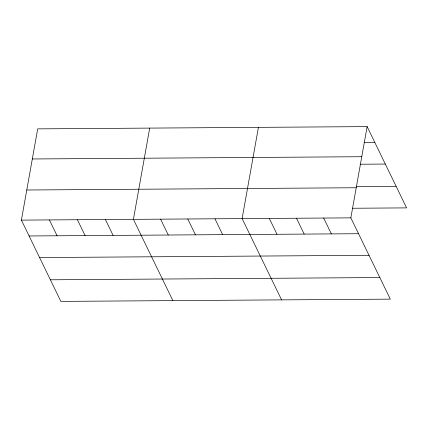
<?xml version="1.0" encoding="UTF-8"?>
<svg xmlns="http://www.w3.org/2000/svg" width="428" height="428" viewBox="0 0 428 428"><rect width="100%" height="100%" fill="white"/><g stroke="black" fill="none" stroke-linecap="round" stroke-linejoin="round"><path stroke-width="0.64" d="M367.138 126.613L350.842 217.863L390.304 299.135L60.862 301.387L21.4 220.115L37.696 128.865L367.138 126.613L406.6 207.885L352.244 208.254M149.704 128.1L133.413 219.35L172.875 300.622M258.421 127.357L242.125 218.606L281.592 299.878M364.228 142.54L374.837 142.465M32.319 158.975L361.762 156.723M360.125 164.229L385.318 164.052M356.342 186.571L396.119 186.298M26.777 190.005L356.219 187.748M21.4 220.115L350.842 217.863M29.099 235.972L358.541 233.72M39.579 257.56L369.022 255.307M50.381 279.8L379.823 277.547M323.664 218.05L331.363 233.907M296.486 218.237L304.185 234.089M269.303 218.419L277.007 234.276M214.947 218.794L222.646 234.646M187.769 218.981L195.468 234.833M160.591 219.163L168.29 235.02M105.406 219.543L113.104 235.4M77.404 219.735L85.102 235.587M49.402 219.922L57.101 235.78"/></g></svg>
